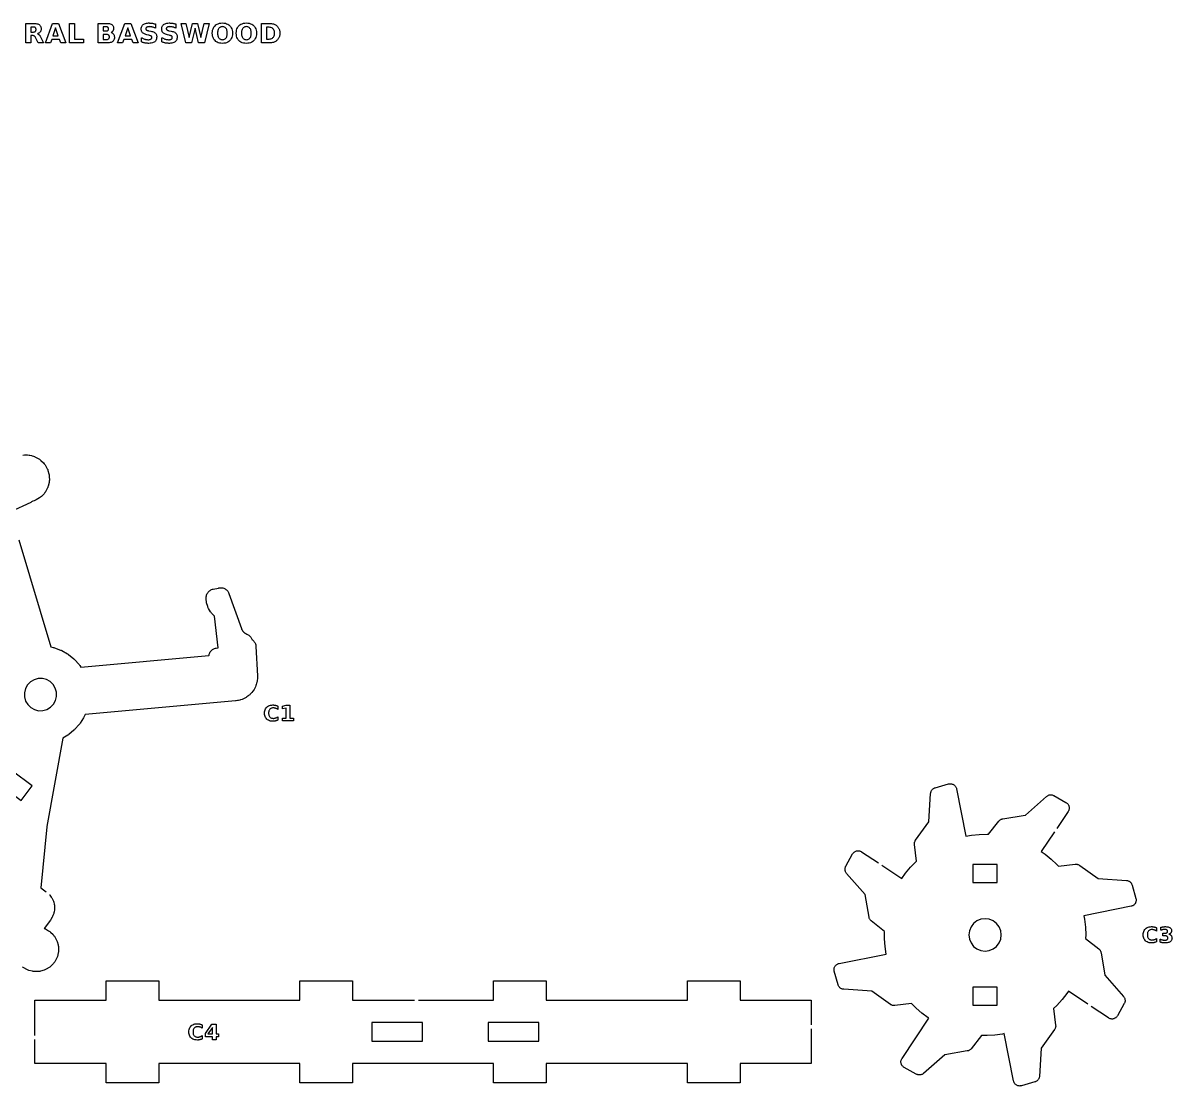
# Model space of a CAD drawing. Header units: millimetres. Extents: x 8 to 296, y 9 to 290.
# Drawn here: x 118.1 to 295.9, y 125.6 to 290.1 of the extents above; entities that cross this region are included whole.
import ezdxf

# ---------------------------------------------------------------- set-up
doc = ezdxf.new("R2010")
doc.units = ezdxf.units.MM
doc.layers.add('CUT', color=1, linetype='CONTINUOUS')
doc.layers.add('ENGRAVE', color=5, linetype='CONTINUOUS')

msp = doc.modelspace()

# ---------------------------------------------------------------- linework, layer by layer
at = {"layer": 'CUT', "color": 1}
for points in [[(118.0639, 223.2425), (118.2972, 223.2626), (118.4235, 223.2672), (118.6576, 223.2643), (118.7837, 223.2566), (119.0165, 223.2308), (119.1412, 223.2107), (119.3703, 223.1622), (119.4925, 223.13), (119.7157, 223.0592), (119.8341, 223.0152), (119.9101, 222.9826), (120.0303, 222.9235), (120.5277, 222.6459), (120.6287, 222.5833), (120.6573, 222.5636), (120.7458, 222.4972), (120.8284, 222.4235), (121.2424, 222.0213), (121.3506, 221.9023), (121.3879, 221.8557), (121.4882, 221.7111), (121.7807, 221.221), (121.829, 221.1325), (121.8703, 221.0405), (121.8899, 220.9921), (121.9346, 220.8614), (122.0895, 220.3153), (122.1166, 220.1997), (122.123, 220.1656), (122.1386, 220.056), (122.1449, 219.9455), (122.1533, 219.3683), (122.1455, 219.2077), (122.139, 219.1484), (122.1077, 218.9752), (121.968, 218.4218), (121.9395, 218.325), (121.9037, 218.2308), (121.8833, 218.1828), (121.8225, 218.0587), (121.5459, 217.563), (121.4833, 217.4621), (121.4636, 217.4335), (121.3972, 217.3449), (121.3235, 217.2623), (120.9213, 216.8483), (120.8023, 216.7402), (120.7557, 216.7029), (120.6111, 216.6026), (120.1035, 216.2996), (120.0032, 216.2455), (119.8971, 216.1997), (119.7889, 216.1639), (119.6068, 216.1123), (119.5904, 216.1067), (119.5151, 216.0471), (119.4081, 215.9779), (119.2966, 215.9202), (116.1461, 214.4774)], [(117.4434, 210.1399), (122.4047, 193.5515), (122.7461, 193.4834), (122.8483, 193.4586), (122.9482, 193.4258), (123.8925, 193.0725), (123.9895, 193.0317), (124.0828, 192.9832), (124.9582, 192.483), (125.0473, 192.4271), (125.1317, 192.3643), (125.9155, 191.7302), (125.9946, 191.6608), (126.0678, 191.5852), (126.7397, 190.8336), (126.8066, 190.7524), (126.8667, 190.6661), (127.0177, 190.4297), (146.8551, 192.2173), (146.8675, 192.3033), (146.8974, 192.4261), (146.9388, 192.5456), (146.9915, 192.6605), (147.0548, 192.7699), (147.1283, 192.8727), (147.2112, 192.9681), (147.3028, 193.0551), (147.4024, 193.1331), (147.5089, 193.2011), (147.6213, 193.2588), (147.7388, 193.3054), (147.8602, 193.3406), (147.9826, 193.3638), (148.2677, 193.4038), (147.7112, 198.3222), (147.7103, 198.3278), (147.7064, 198.3319), (147.3322, 198.6954), (147.2541, 198.7781), (147.1825, 198.8687), (147.1199, 198.9637), (146.8036, 199.4932), (146.7495, 199.5935), (146.7037, 199.6996), (146.6678, 199.8078), (146.4994, 200.4009), (146.4731, 200.5118), (146.4563, 200.6261), (146.4496, 200.7398), (146.443, 201.1842), (146.4475, 201.314), (146.4651, 201.4445), (146.4956, 201.5726), (146.5386, 201.697), (146.5938, 201.8166), (146.6606, 201.9301), (146.7383, 202.0364), (146.8262, 202.1344), (146.9234, 202.2233), (147.0289, 202.3021), (147.1417, 202.37), (147.2607, 202.4264), (147.3847, 202.4707), (147.5107, 202.502), (148.3242, 202.6617), (148.3464, 202.6665), (148.3667, 202.6713), (148.3713, 202.6725), (148.4976, 202.6985), (148.6277, 202.712), (148.7584, 202.7127), (148.8887, 202.7005), (149.017, 202.6755), (149.1423, 202.638), (149.2633, 202.5883), (149.3788, 202.5269), (149.4877, 202.4545), (149.5889, 202.3716), (149.6814, 202.2792), (149.7644, 202.1781), (149.837, 202.0694), (149.8986, 201.9539), (149.9477, 201.8348), (151.8815, 196.3986), (151.8864, 196.3853), (151.8911, 196.3731), (151.8964, 196.3599), (151.9204, 196.3014), (151.9319, 196.2753), (151.9429, 196.2518), (151.9557, 196.2263), (151.9815, 196.1775), (151.9954, 196.1527), (152.0087, 196.1303), (152.0239, 196.1062), (152.0543, 196.0602), (152.0706, 196.0368), (152.086, 196.0158), (152.1034, 195.9932), (152.1381, 195.9504), (152.1566, 195.9287), (152.174, 195.9093), (152.1935, 195.8885), (152.2322, 195.8493), (152.2527, 195.8295), (152.2719, 195.8118), (152.2933, 195.793), (152.3356, 195.7577), (152.3579, 195.74), (152.3787, 195.7243), (152.4019, 195.7077), (152.4474, 195.6766), (152.4713, 195.6611), (152.4936, 195.6475), (152.5182, 195.6332), (152.5666, 195.6067), (152.5919, 195.5936), (152.6153, 195.5822), (152.6412, 195.5704), (152.6919, 195.5487), (152.7184, 195.5381), (152.7204, 195.5374), (152.8354, 195.4883), (152.9467, 195.4275), (153.0517, 195.3565), (153.1494, 195.2757), (153.2389, 195.1859), (153.3195, 195.088), (153.3903, 194.9828), (153.4508, 194.8714), (153.5003, 194.7547), (153.5168, 194.7025), (153.5191, 194.6963), (153.6008, 194.6418), (153.7015, 194.5591), (153.7937, 194.467), (153.8763, 194.3663), (153.9486, 194.258), (154.01, 194.1431), (154.0598, 194.0227), (154.0975, 193.898), (154.1228, 193.7702), (154.1352, 193.6424), (154.3539, 189.0772), (154.3554, 189.0158), (154.3554, 188.7589), (154.3496, 188.636), (154.3278, 188.4092), (154.3103, 188.2874), (154.267, 188.0637), (154.2379, 187.9442), (154.1735, 187.7256), (154.1332, 187.6094), (154.0482, 187.3979), (153.9969, 187.2862), (153.8922, 187.0838), (153.8305, 186.9774), (153.7069, 186.7859), (153.6353, 186.6859), (153.494, 186.5071), (153.4132, 186.4143), (153.2555, 186.2498), (153.1663, 186.1652), (152.9936, 186.0165), (152.8967, 185.9408), (152.7106, 185.8092), (152.6069, 185.7431), (152.4091, 185.6299), (152.2996, 185.574), (152.0919, 185.4802), (151.9775, 185.4349), (151.7618, 185.3614), (151.6437, 185.3273), (151.4219, 185.2746), (151.3011, 185.2519), (151.0466, 185.2167), (150.9855, 185.2097), (127.6752, 183.1092), (127.5384, 182.784), (127.4937, 182.6887), (127.4415, 182.5974), (126.9065, 181.7429), (126.8471, 181.656), (126.7809, 181.5742), (126.1157, 180.8166), (126.0432, 180.7404), (125.9648, 180.6703), (125.1866, 180.0292), (125.1028, 179.9657), (125.0142, 179.909), (124.2222, 179.4471), (121.7829, 165.7573), (121.7767, 165.7127), (120.8368, 156.3031), (121.6791, 155.676), (121.681, 155.6745)], [(251.0245, 159.7647), (254.0968, 157.7119), (254.6896, 158.5413), (255.466, 159.4666), (256.3117, 160.3289), (256.3806, 160.3889), (256.0716, 162.9733), (256.0652, 163.0617), (256.067, 163.1521), (256.0772, 163.2419), (256.0956, 163.3304), (256.1222, 163.4168), (256.1566, 163.5004), (256.1987, 163.5804), (256.247, 163.6547), (258.3012, 166.5143), (258.3018, 166.5153), (258.302, 166.5165), (258.5782, 170.8867), (258.5882, 170.9768), (258.6071, 171.0673), (258.6344, 171.1556), (258.67, 171.2409), (258.7135, 171.3225), (258.7645, 171.3996), (258.8226, 171.4715), (258.8872, 171.5376), (258.9578, 171.5972), (259.0337, 171.6499), (259.1143, 171.6952), (259.1988, 171.7327), (259.2848, 171.7614), (261.3622, 172.3472), (261.4525, 172.3681), (261.5463, 172.3803), (261.6408, 172.3833), (261.7352, 172.3772), (261.8285, 172.362), (261.92, 172.3378), (262.0086, 172.3049), (262.0936, 172.2635), (262.1743, 172.2141), (262.2497, 172.1571), (262.3193, 172.0931), (262.3824, 172.0226), (262.4383, 171.9463), (262.4866, 171.865), (262.5268, 171.7794), (262.5585, 171.6903), (262.581, 171.6004), (264.0369, 164.281), (264.8922, 164.4318), (266.0944, 164.5487), (267.302, 164.5721), (267.5409, 164.5582), (269.153, 166.6081), (269.211, 166.6752), (269.2762, 166.7378), (269.3469, 166.7942), (269.4225, 166.8437), (269.5024, 166.886), (269.5859, 166.9207), (269.6722, 166.9476), (269.7589, 166.9659), (273.2335, 167.5355), (273.2346, 167.5357), (273.2356, 167.5364), (276.5212, 170.4314), (276.592, 170.488), (276.6693, 170.5387), (276.751, 170.5818), (276.8365, 170.6169), (276.9249, 170.6439), (277.0155, 170.6623), (277.1074, 170.6721), (277.1998, 170.6731), (277.292, 170.6653), (277.3829, 170.6489), (277.4719, 170.624), (277.5581, 170.5907), (277.6393, 170.5502), (279.5224, 169.4955), (279.6011, 169.4464), (279.676, 169.3887), (279.745, 169.324), (279.8074, 169.253), (279.8626, 169.1762), (279.9102, 169.0944), (279.9496, 169.0085), (279.9804, 168.9191), (280.0025, 168.8271), (280.0156, 168.7335), (280.0195, 168.639), (280.0143, 168.5446), (279.9999, 168.4511), (279.9766, 168.3595), (279.9445, 168.2705), (279.9039, 168.1851), (279.8561, 168.1056), (278.0968, 165.4725)], [(277.7357, 164.932), (275.709, 161.899), (276.3008, 161.4931), (277.2409, 160.7348), (278.1195, 159.9059), (278.3804, 159.6184), (280.9733, 159.9284), (281.0617, 159.9348), (281.1521, 159.933), (281.2419, 159.9228), (281.3304, 159.9044), (281.4168, 159.8778), (281.5004, 159.8434), (281.5804, 159.8013), (281.6547, 159.753), (284.5143, 157.6988), (284.5153, 157.6982), (284.5165, 157.698), (288.8867, 157.4218), (288.9768, 157.4118), (289.0673, 157.3929), (289.1556, 157.3656), (289.2409, 157.33), (289.3225, 157.2865), (289.3996, 157.2355), (289.4715, 157.1774), (289.5376, 157.1128), (289.5972, 157.0422), (289.6499, 156.9663), (289.6952, 156.8857), (289.7327, 156.8012), (289.7614, 156.7152), (290.3472, 154.6378), (290.3681, 154.5475), (290.3803, 154.4537), (290.3833, 154.3592), (290.3772, 154.2648), (290.362, 154.1715), (290.3378, 154.08), (290.3049, 153.9914), (290.2635, 153.9064), (290.2141, 153.8257), (290.1571, 153.7503), (290.0931, 153.6807), (290.0226, 153.6176), (289.9463, 153.5617), (289.865, 153.5134), (289.7794, 153.4732), (289.6903, 153.4415), (289.6004, 153.419), (282.2788, 151.9627), (282.388, 151.4066), (282.5282, 150.2069), (282.5751, 149), (282.5542, 148.4622), (284.6081, 146.847), (284.6752, 146.789), (284.7378, 146.7238), (284.7942, 146.6531), (284.8437, 146.5775), (284.886, 146.4976), (284.9207, 146.4141), (284.9476, 146.3278), (284.9659, 146.2411), (285.5355, 142.7665), (285.5357, 142.7654), (285.5364, 142.7644), (288.4314, 139.4788), (288.488, 139.408), (288.5387, 139.3307), (288.5818, 139.249), (288.6169, 139.1635), (288.6439, 139.0751), (288.6623, 138.9845), (288.6721, 138.8926), (288.6731, 138.8002), (288.6653, 138.708), (288.6489, 138.6171), (288.624, 138.5281), (288.5907, 138.4419), (288.5502, 138.3607), (287.4955, 136.4776), (287.4464, 136.3989), (287.3887, 136.324), (287.324, 136.255), (287.253, 136.1926), (287.1762, 136.1374), (287.0944, 136.0898), (287.0085, 136.0504), (286.9191, 136.0196), (286.8271, 135.9975), (286.7335, 135.9844), (286.639, 135.9805), (286.5446, 135.9857), (286.4511, 136.0001), (286.3595, 136.0234), (286.2705, 136.0555), (286.1851, 136.0961), (286.1056, 136.1439), (283.4399, 137.925)], [(282.8995, 138.2861), (279.8996, 140.2906), (279.6711, 139.9432), (278.9312, 138.9885), (278.1195, 138.0941), (277.6182, 137.6212), (277.9284, 135.0267), (277.9348, 134.9383), (277.933, 134.8479), (277.9228, 134.7581), (277.9044, 134.6696), (277.8778, 134.5832), (277.8434, 134.4996), (277.8013, 134.4196), (277.753, 134.3453), (275.6988, 131.4857), (275.6982, 131.4847), (275.698, 131.4835), (275.4218, 127.1133), (275.4118, 127.0232), (275.3929, 126.9327), (275.3656, 126.8444), (275.33, 126.7591), (275.2865, 126.6775), (275.2355, 126.6004), (275.1774, 126.5285), (275.1128, 126.4624), (275.0422, 126.4028), (274.9663, 126.3501), (274.8857, 126.3048), (274.8012, 126.2673), (274.7152, 126.2386), (272.6378, 125.6528), (272.5475, 125.6319), (272.4537, 125.6197), (272.3592, 125.6167), (272.2648, 125.6228), (272.1715, 125.638), (272.08, 125.6622), (271.9914, 125.6951), (271.9064, 125.7365), (271.8257, 125.7859), (271.7503, 125.8429), (271.6807, 125.9069), (271.6176, 125.9774), (271.5617, 126.0537), (271.5134, 126.135), (271.4732, 126.2206), (271.4415, 126.3097), (271.419, 126.3996), (269.9634, 133.7176), (269.7046, 133.6616), (268.5078, 133.4981), (267.302, 133.4279), (266.461, 133.4442), (264.847, 131.3919), (264.789, 131.3248), (264.7238, 131.2622), (264.6531, 131.2058), (264.5775, 131.1563), (264.4976, 131.114), (264.4141, 131.0793), (264.3278, 131.0524), (264.2411, 131.0341), (260.7665, 130.4645), (260.7654, 130.4643), (260.7644, 130.4636), (257.4788, 127.5686), (257.408, 127.512), (257.3307, 127.4613), (257.249, 127.4182), (257.1635, 127.3831), (257.0751, 127.3561), (256.9845, 127.3377), (256.8926, 127.3279), (256.8002, 127.3269), (256.708, 127.3347), (256.6171, 127.3511), (256.5281, 127.376), (256.4419, 127.4093), (256.3607, 127.4498), (254.4776, 128.5045), (254.3989, 128.5536), (254.324, 128.6113), (254.255, 128.676), (254.1926, 128.747), (254.1374, 128.8238), (254.0898, 128.9056), (254.0504, 128.9915), (254.0196, 129.0809), (253.9975, 129.1729), (253.9844, 129.2665), (253.9805, 129.361), (253.9857, 129.4554), (254.0001, 129.5489), (254.0234, 129.6405), (254.0555, 129.7295), (254.0961, 129.8149), (254.1439, 129.8944), (258.2869, 136.095), (258.1906, 136.1556), (257.2218, 136.8769), (256.3117, 137.6711), (255.6154, 138.3811), (253.0267, 138.0716), (252.9383, 138.0652), (252.8479, 138.067), (252.7581, 138.0772), (252.6696, 138.0956), (252.5832, 138.1222), (252.4996, 138.1566), (252.4196, 138.1987), (252.3453, 138.247), (249.4857, 140.3012), (249.4847, 140.3018), (249.4835, 140.302), (245.1133, 140.5782), (245.0232, 140.5882), (244.9327, 140.6071), (244.8444, 140.6344), (244.7591, 140.67), (244.6775, 140.7135), (244.6004, 140.7645), (244.5285, 140.8226), (244.4624, 140.8872), (244.4028, 140.9578), (244.3501, 141.0337), (244.3048, 141.1143), (244.2673, 141.1988), (244.2386, 141.2848), (243.6528, 143.3622), (243.6319, 143.4525), (243.6197, 143.5463), (243.6167, 143.6408), (243.6228, 143.7352), (243.638, 143.8285), (243.6622, 143.92), (243.6951, 144.0086), (243.7365, 144.0936), (243.7859, 144.1743), (243.8429, 144.2497), (243.9069, 144.3193), (243.9774, 144.3824), (244.0537, 144.4383), (244.135, 144.4866), (244.2206, 144.5268), (244.3097, 144.5585), (244.3996, 144.581), (251.7111, 146.0353), (251.5303, 147.1918), (251.4367, 148.3961), (251.4367, 149.545), (249.3919, 151.153), (249.3248, 151.211), (249.2622, 151.2762), (249.2058, 151.3469), (249.1563, 151.4225), (249.114, 151.5024), (249.0793, 151.5859), (249.0524, 151.6722), (249.0341, 151.7589), (248.4645, 155.2335), (248.4643, 155.2346), (248.4636, 155.2356), (245.5686, 158.5212), (245.512, 158.592), (245.4613, 158.6693), (245.4182, 158.751), (245.3831, 158.8365), (245.3561, 158.9249), (245.3377, 159.0155), (245.3279, 159.1074), (245.3269, 159.1998), (245.3347, 159.292), (245.3511, 159.3829), (245.376, 159.4719), (245.4093, 159.5581), (245.4498, 159.6393), (246.5045, 161.5224), (246.5536, 161.6011), (246.6113, 161.676), (246.676, 161.745), (246.747, 161.8074), (246.8238, 161.8626), (246.9056, 161.9102), (246.9915, 161.9496), (247.0809, 161.9804), (247.1729, 162.0025), (247.2665, 162.0156), (247.361, 162.0195), (247.4554, 162.0143), (247.5489, 161.9999), (247.6405, 161.9766), (247.7295, 161.9445), (247.8149, 161.9039), (247.8944, 161.8561), (250.4841, 160.1258)], [(122.1617, 155.2375), (122.1684, 155.2308), (122.2496, 155.1315), (122.4549, 154.8536), (122.5259, 154.7469), (122.5861, 154.6337), (122.7333, 154.3211), (122.7821, 154.2025), (122.8191, 154.0798), (122.9025, 153.7444), (122.9273, 153.6187), (122.9396, 153.4911), (122.9559, 153.1459), (122.9557, 153.0177), (122.9429, 152.8901), (122.8915, 152.5484), (122.8663, 152.4227), (122.8289, 152.3001), (122.7118, 151.975), (122.6626, 151.8566), (122.6019, 151.7437), (122.3919, 151.3948), (122.3215, 151.2898), (121.3644, 150.0043), (121.4153, 149.9858), (121.54, 149.9246), (122.0378, 149.6467), (122.1348, 149.5869), (122.2276, 149.5179), (122.3127, 149.4421), (122.7156, 149.0507), (122.7938, 148.9678), (122.8655, 148.8772), (122.9281, 148.782), (123.216, 148.2996), (123.2701, 148.1993), (123.3159, 148.0932), (123.3517, 147.985), (123.505, 147.4446), (123.5313, 147.3337), (123.548, 147.2193), (123.5546, 147.1055), (123.5628, 146.5439), (123.5595, 146.43), (123.546, 146.3152), (123.523, 146.2036), (123.3855, 145.6589), (123.3528, 145.5497), (123.3101, 145.4423), (123.259, 145.3405), (122.9852, 144.85), (122.9254, 144.753), (122.8564, 144.6603), (122.7806, 144.5751), (122.3892, 144.1722), (122.3063, 144.094), (122.2156, 144.0223), (122.1204, 143.9597), (121.6381, 143.6718), (121.5378, 143.6177), (121.4316, 143.5719), (121.3235, 143.5361), (120.7831, 143.3829), (120.6722, 143.3566), (120.5578, 143.3398), (120.444, 143.3332), (119.8824, 143.325), (119.7685, 143.3284), (119.6536, 143.3418), (119.542, 143.3648), (118.9974, 143.5023), (118.8882, 143.535), (118.7808, 143.5777), (118.679, 143.6288), (118.1885, 143.9026), (118.0915, 143.9624), (117.9988, 144.0315)], [(119.925, 133.45), (119.925, 138.875), (130.925, 138.875), (130.925, 141.875), (139.075, 141.875), (139.075, 138.875), (160.925, 138.875), (160.925, 141.875), (169.075, 141.875), (169.075, 138.875), (178.65, 138.875)], [(179.3, 138.875), (190.925, 138.875), (190.925, 141.875), (199.075, 141.875), (199.075, 138.875), (220.925, 138.875), (220.925, 141.875), (229.075, 141.875), (229.075, 138.875), (240.075, 138.875), (240.075, 135.1)], [(240.075, 134.45), (240.075, 129.125), (229.075, 129.125), (229.075, 126.125), (220.925, 126.125), (220.925, 129.125), (199.075, 129.125), (199.075, 126.125), (190.925, 126.125), (190.925, 129.125), (169.075, 129.125), (169.075, 126.125), (160.925, 126.125), (160.925, 129.125), (139.075, 129.125), (139.075, 126.125), (130.925, 126.125), (130.925, 129.125), (119.925, 129.125), (119.925, 132.8)]]:
    msp.add_lwpolyline(points, dxfattribs=at)
for points in [[(122.3286, 184.2114), (122.7845, 184.6807), (123.1033, 185.2519), (123.2634, 185.8863), (123.2539, 186.5404), (123.0755, 187.1698), (122.7402, 187.7316), (122.2709, 188.1874), (121.6996, 188.5062), (121.0653, 188.6664), (120.4112, 188.6569), (119.7818, 188.4784), (119.22, 188.1431), (118.7642, 187.6738), (118.4453, 187.1026), (118.2852, 186.4682), (118.2947, 185.8141), (118.4732, 185.1847), (118.8085, 184.6229), (119.2777, 184.1671), (119.849, 183.8483), (120.4833, 183.6881), (121.1375, 183.6976), (121.7669, 183.8761), (122.3286, 184.2114)], [(116.4371, 174.3149), (114.771, 172.077), (117.811, 169.8137), (119.4771, 172.0516), (116.4371, 174.3149)], [(265.105, 159.895), (265.105, 157.105), (268.895, 157.105), (268.895, 159.895), (265.105, 159.895)], [(269.4207, 148.3514), (269.5061, 149), (269.4207, 149.6486), (269.1703, 150.253), (268.7721, 150.7721), (268.253, 151.1703), (267.6486, 151.4207), (267, 151.5061), (266.3514, 151.4207), (265.747, 151.1703), (265.2279, 150.7721), (264.8297, 150.253), (264.5793, 149.6486), (264.4939, 149), (264.5793, 148.3514), (264.8297, 147.747), (265.2279, 147.2279), (265.747, 146.8297), (266.3514, 146.5793), (267, 146.4939), (267.6486, 146.5793), (268.253, 146.8297), (268.7721, 147.2279), (269.1703, 147.747), (269.4207, 148.3514)], [(265.105, 138.105), (268.895, 138.105), (268.895, 140.895), (265.105, 140.895), (265.105, 138.105)], [(172.075, 132.575), (179.925, 132.575), (179.925, 135.425), (172.075, 135.425), (172.075, 132.575)], [(190.075, 132.575), (197.925, 132.575), (197.925, 135.425), (190.075, 135.425), (190.075, 132.575)]]:
    msp.add_lwpolyline(points, close=True, dxfattribs=at)
at = {"layer": 'ENGRAVE', "color": 5}
for points in [[(120.2339, 289.9872), (120.3716, 289.948), (120.4916, 289.8976), (120.5937, 289.8361), (120.6792, 289.7625), (120.7491, 289.6758), (120.8035, 289.5762), (120.8424, 289.4636), (120.8657, 289.3379), (120.8735, 289.1993), (120.8694, 289.1019), (120.8573, 289.0105), (120.8371, 288.9252), (120.8088, 288.8457), (120.7724, 288.7723), (120.728, 288.7049), (120.6754, 288.6433), (120.6146, 288.5874), (120.5456, 288.5371), (120.4685, 288.4924), (120.3831, 288.4534), (120.2896, 288.4201), (120.3422, 288.4053), (120.393, 288.3854), (120.4419, 288.3603), (120.4889, 288.3301), (120.5341, 288.2948), (120.5774, 288.2543), (120.6199, 288.2075), (120.6625, 288.1533), (120.7054, 288.0918), (120.7483, 288.0228), (120.7915, 287.9464), (120.8348, 287.8626), (121.26, 287), (120.4259, 287), (120.0556, 287.7548), (120.0182, 287.8267), (119.9806, 287.8907), (119.9429, 287.9466), (119.905, 287.9944), (119.867, 288.0343), (119.8287, 288.0661), (119.7883, 288.0916), (119.7436, 288.1124), (119.6947, 288.1286), (119.6416, 288.1402), (119.5842, 288.1472), (119.5225, 288.1495), (119.3008, 288.1495), (119.3008, 287), (118.5175, 287), (118.5175, 290.0375), (119.7138, 290.0375), (119.9049, 290.0319), (120.0783, 290.0151), (120.2339, 289.9872)], [(124.7144, 287), (123.9271, 287), (123.7358, 287.5534), (122.5111, 287.5534), (122.3178, 287), (121.5304, 287), (122.6555, 290.0375), (123.5894, 290.0375), (124.7144, 287)], [(125.2839, 287), (125.2839, 290.0375), (126.0672, 290.0375), (126.0672, 287.592), (127.4425, 287.592), (127.4425, 287), (125.2839, 287)], [(132.1272, 288.2867), (132.1618, 288.2135), (132.1887, 288.1353), (132.2079, 288.0521), (132.2195, 287.9639), (132.2233, 287.8708), (132.2151, 287.7305), (132.1903, 287.6027), (132.149, 287.4873), (132.0913, 287.3843), (132.017, 287.2938), (131.9263, 287.2157), (131.8187, 287.1498), (131.6939, 287.0958), (131.5519, 287.0539), (131.3928, 287.024), (131.2165, 287.006), (131.0229, 287), (129.7229, 287), (129.7229, 290.0375), (130.8988, 290.0375), (131.1001, 290.0322), (131.2819, 290.0163), (131.4443, 289.9897), (131.5874, 289.9525), (131.7111, 289.9047), (131.8154, 289.8463), (131.9021, 289.7761), (131.9731, 289.6932), (132.0282, 289.5976), (132.0677, 289.4891), (132.0913, 289.3679), (132.0992, 289.2339), (132.0963, 289.1618), (132.0877, 289.0934), (132.0733, 289.0287), (132.0531, 288.9676), (132.0271, 288.9102), (131.9954, 288.8565), (131.9583, 288.8068), (131.9159, 288.7617), (131.8683, 288.7209), (131.8155, 288.6847), (131.7575, 288.6529), (131.6943, 288.6256), (131.7753, 288.5977), (131.8499, 288.563), (131.9181, 288.5213), (131.9801, 288.4728), (132.0357, 288.4173), (132.085, 288.355), (132.1272, 288.2867)], [(135.0999, 287), (134.9087, 287.5534), (133.6839, 287.5534), (133.4906, 287), (132.7033, 287), (133.8284, 290.0375), (134.7622, 290.0375), (135.8873, 287), (135.0999, 287)], [(138.2424, 289.4238), (138.162, 289.4473), (138.0824, 289.4679), (138.0037, 289.4853), (137.9266, 289.4995), (137.8509, 289.5106), (137.7767, 289.5185), (137.704, 289.5232), (137.6327, 289.5248), (137.5432, 289.5227), (137.4618, 289.5162), (137.3886, 289.5055), (137.3235, 289.4905), (137.2665, 289.4711), (137.2177, 289.4475), (137.1767, 289.4194), (137.1431, 289.3865), (137.117, 289.3488), (137.0983, 289.3065), (137.0871, 289.2593), (137.0834, 289.2074), (137.0859, 289.1682), (137.0935, 289.132), (137.106, 289.0988), (137.1237, 289.0686), (137.1463, 289.0414), (137.174, 289.0172), (137.2082, 288.995), (137.2507, 288.9739), (137.3014, 288.9539), (137.3602, 288.9349), (137.4273, 288.917), (137.5025, 288.9002), (137.8362, 288.8331), (137.9969, 288.7962), (138.1414, 288.7535), (138.2695, 288.7049), (138.3814, 288.6504), (138.4771, 288.5901), (138.5564, 288.5238), (138.6217, 288.4498), (138.6751, 288.3661), (138.7166, 288.2726), (138.7463, 288.1694), (138.7641, 288.0565), (138.77, 287.9338), (138.7617, 287.7735), (138.7369, 287.6274), (138.6955, 287.4957), (138.6376, 287.3782), (138.563, 287.275), (138.472, 287.1862), (138.3639, 287.1112), (138.2383, 287.05), (138.0953, 287.0023), (137.9349, 286.9682), (137.7569, 286.9478), (137.5615, 286.941), (137.4652, 286.9425), (137.3687, 286.9471), (137.2721, 286.9547), (137.1754, 286.9654), (137.0786, 286.9791), (136.9817, 286.9959), (136.8847, 287.0157), (136.7877, 287.0384), (136.6908, 287.0641), (136.5938, 287.0927), (136.4968, 287.1242), (136.3998, 287.1587), (136.3998, 287.8199), (136.4963, 287.7705), (136.5916, 287.7253), (136.6859, 287.6844), (136.7791, 287.6477), (136.8713, 287.6152), (136.9624, 287.587), (137.0524, 287.563), (137.1413, 287.5434), (137.2291, 287.5282), (137.3159, 287.5173), (137.4016, 287.5108), (137.4862, 287.5086), (137.5684, 287.511), (137.6438, 287.5181), (137.7126, 287.53), (137.7747, 287.5466), (137.8301, 287.568), (137.8789, 287.5941), (137.9206, 287.6246), (137.9546, 287.6592), (137.9811, 287.6978), (138.0001, 287.7406), (138.0114, 287.7874), (138.0152, 287.8382), (138.0126, 287.8839), (138.0049, 287.9259), (137.9921, 287.9644), (137.9741, 287.9992), (137.9509, 288.0304), (137.9226, 288.0579), (137.8867, 288.0833), (137.8405, 288.1077), (137.784, 288.1312), (137.7174, 288.1538), (137.6405, 288.1755), (137.5534, 288.1963), (137.2502, 288.2634), (137.1051, 288.2992), (136.9737, 288.3414), (136.8558, 288.3901), (136.7516, 288.4452), (136.6609, 288.5067), (136.5839, 288.5747), (136.5196, 288.65), (136.467, 288.7336), (136.426, 288.8255), (136.3968, 288.9255), (136.3792, 289.0339), (136.3734, 289.1505), (136.3815, 289.2959), (136.4059, 289.4297), (136.4466, 289.5518), (136.5036, 289.6623), (136.5768, 289.7611), (136.6663, 289.8483), (136.7711, 289.9229), (136.8901, 289.9839), (137.0234, 290.0314), (137.1709, 290.0653), (137.3326, 290.0857), (137.5086, 290.0924), (137.5924, 290.0914), (137.677, 290.0883), (137.7624, 290.083), (137.8486, 290.0757), (137.9356, 290.0663), (138.0234, 290.0548), (138.112, 290.0412), (138.2017, 290.0255), (138.2924, 290.0078), (138.3841, 289.9879), (138.4769, 289.9659), (138.5706, 289.9419), (138.5706, 289.299), (138.4876, 289.3348), (138.4052, 289.3675), (138.3234, 289.3972), (138.2424, 289.4238)], [(141.3296, 289.4473), (141.2499, 289.4679), (141.1713, 289.4853), (141.0942, 289.4995), (141.0185, 289.5106), (140.9443, 289.5185), (140.8716, 289.5232), (140.8003, 289.5248), (140.7108, 289.5227), (140.6294, 289.5162), (140.5562, 289.5055), (140.491, 289.4905), (140.4341, 289.4711), (140.3853, 289.4475), (140.3442, 289.4194), (140.3107, 289.3865), (140.2845, 289.3488), (140.2659, 289.3065), (140.2547, 289.2593), (140.251, 289.2074), (140.2535, 289.1682), (140.261, 289.132), (140.2736, 289.0988), (140.2912, 289.0686), (140.3138, 289.0414), (140.3415, 289.0172), (140.3758, 288.995), (140.4183, 288.9739), (140.4689, 288.9539), (140.5278, 288.9349), (140.5948, 288.917), (140.6701, 288.9002), (141.0037, 288.8331), (141.1645, 288.7962), (141.3089, 288.7535), (141.4371, 288.7049), (141.549, 288.6504), (141.6446, 288.5901), (141.724, 288.5238), (141.7892, 288.4498), (141.8426, 288.3661), (141.8842, 288.2726), (141.9138, 288.1694), (141.9316, 288.0565), (141.9376, 287.9338), (141.9293, 287.7735), (141.9045, 287.6274), (141.8631, 287.4957), (141.8051, 287.3782), (141.7306, 287.275), (141.6395, 287.1862), (141.5314, 287.1112), (141.4059, 287.05), (141.2629, 287.0023), (141.1024, 286.9682), (140.9245, 286.9478), (140.7291, 286.941), (140.6327, 286.9425), (140.5363, 286.9471), (140.4397, 286.9547), (140.343, 286.9654), (140.2462, 286.9791), (140.1493, 286.9959), (140.0523, 287.0157), (139.9553, 287.0384), (139.8583, 287.0641), (139.7613, 287.0927), (139.6644, 287.1242), (139.5674, 287.1587), (139.5674, 287.8199), (139.6638, 287.7705), (139.7592, 287.7253), (139.8535, 287.6844), (139.9467, 287.6477), (140.0389, 287.6152), (140.1299, 287.587), (140.2199, 287.563), (140.3088, 287.5434), (140.3967, 287.5282), (140.4835, 287.5173), (140.5692, 287.5108), (140.6538, 287.5086), (140.7359, 287.511), (140.8114, 287.5181), (140.8801, 287.53), (140.9423, 287.5466), (140.9977, 287.568), (141.0465, 287.5941), (141.0881, 287.6246), (141.1222, 287.6592), (141.1487, 287.6978), (141.1676, 287.7406), (141.179, 287.7874), (141.1828, 287.8382), (141.1802, 287.8839), (141.1725, 287.9259), (141.1596, 287.9644), (141.1416, 287.9992), (141.1185, 288.0304), (141.0902, 288.0579), (141.0542, 288.0833), (141.008, 288.1077), (140.9516, 288.1312), (140.885, 288.1538), (140.8081, 288.1755), (140.7209, 288.1963), (140.4178, 288.2634), (140.2727, 288.2992), (140.1412, 288.3414), (140.0234, 288.3901), (139.9191, 288.4452), (139.8285, 288.5067), (139.7515, 288.5747), (139.6872, 288.65), (139.6345, 288.7336), (139.5936, 288.8255), (139.5643, 288.9255), (139.5468, 289.0339), (139.5409, 289.1505), (139.5491, 289.2959), (139.5735, 289.4297), (139.6142, 289.5518), (139.6711, 289.6623), (139.7444, 289.7611), (139.8339, 289.8483), (139.9387, 289.9229), (140.0577, 289.9839), (140.191, 290.0314), (140.3385, 290.0653), (140.5002, 290.0857), (140.6762, 290.0924), (140.76, 290.0914), (140.8446, 290.0883), (140.93, 290.083), (141.0162, 290.0757), (141.1032, 290.0663), (141.1909, 290.0548), (141.2796, 290.0412), (141.3693, 290.0255), (141.46, 290.0078), (141.5517, 289.9879), (141.6444, 289.9659), (141.7382, 289.9419), (141.7382, 289.299), (141.6551, 289.3348), (141.5727, 289.3675), (141.491, 289.3972), (141.41, 289.4238), (141.3296, 289.4473)], [(146.1305, 290.0375), (146.8752, 290.0375), (146.159, 287), (145.2557, 287), (144.7043, 289.3092), (144.1591, 287), (143.2558, 287), (142.5335, 290.0375), (143.2843, 290.0375), (143.8092, 287.8301), (144.33, 290.0375), (145.0848, 290.0375), (145.6056, 287.8301), (146.1305, 290.0375)], [(150.0895, 289.6733), (150.2163, 289.5248), (150.3201, 289.3584), (150.4008, 289.1744), (150.4584, 288.9726), (150.493, 288.753), (150.5046, 288.5157), (150.493, 288.279), (150.4584, 288.06), (150.4008, 287.8586), (150.3201, 287.6748), (150.2163, 287.5086), (150.0895, 287.3601), (149.9424, 287.232), (149.7776, 287.1273), (149.5951, 287.0458), (149.3951, 286.9876), (149.1774, 286.9526), (148.9421, 286.941), (148.7073, 286.9526), (148.4901, 286.9876), (148.2903, 287.0458), (148.1079, 287.1273), (147.943, 287.232), (147.7956, 287.3601), (147.6685, 287.5086), (147.5645, 287.6748), (147.4836, 287.8586), (147.4258, 288.06), (147.3911, 288.279), (147.3796, 288.5157), (147.3911, 288.753), (147.4258, 288.9726), (147.4836, 289.1744), (147.5645, 289.3584), (147.6685, 289.5248), (147.7956, 289.6733), (147.943, 289.8014), (148.1079, 289.9062), (148.2903, 289.9877), (148.4901, 290.0459), (148.7073, 290.0808), (148.9421, 290.0924), (149.1774, 290.0808), (149.3951, 290.0459), (149.5951, 289.9877), (149.7776, 289.9062), (149.9424, 289.8014), (150.0895, 289.6733)], [(153.7983, 289.6733), (153.9251, 289.5248), (154.0288, 289.3584), (154.1095, 289.1744), (154.1672, 288.9726), (154.2018, 288.753), (154.2133, 288.5157), (154.2018, 288.279), (154.1672, 288.06), (154.1095, 287.8586), (154.0288, 287.6748), (153.9251, 287.5086), (153.7983, 287.3601), (153.6511, 287.232), (153.4863, 287.1273), (153.3039, 287.0458), (153.1038, 286.9876), (152.8861, 286.9526), (152.6508, 286.941), (152.4161, 286.9526), (152.1988, 286.9876), (151.999, 287.0458), (151.8167, 287.1273), (151.6518, 287.232), (151.5044, 287.3601), (151.3772, 287.5086), (151.2732, 287.6748), (151.1923, 287.8586), (151.1345, 288.06), (151.0999, 288.279), (151.0883, 288.5157), (151.0999, 288.753), (151.1345, 288.9726), (151.1923, 289.1744), (151.2732, 289.3584), (151.3772, 289.5248), (151.5044, 289.6733), (151.6518, 289.8014), (151.8167, 289.9062), (151.999, 289.9877), (152.1988, 290.0459), (152.4161, 290.0808), (152.6508, 290.0924), (152.8861, 290.0808), (153.1038, 290.0459), (153.3039, 289.9877), (153.4863, 289.9062), (153.6511, 289.8014), (153.7983, 289.6733)], [(156.7058, 289.969), (156.8285, 289.9388), (156.9387, 289.9021), (157.0436, 289.8578), (157.1431, 289.8058), (157.2372, 289.7462), (157.326, 289.679), (157.4093, 289.6042), (157.4775, 289.5339), (157.5396, 289.4602), (157.5955, 289.3829), (157.6453, 289.3022), (157.6891, 289.2179), (157.7267, 289.1301), (157.7584, 289.0386), (157.7844, 288.9432), (157.8045, 288.8438), (157.819, 288.7404), (157.8276, 288.6331), (157.8305, 288.5218), (157.8276, 288.4093), (157.819, 288.3008), (157.8045, 288.1965), (157.7844, 288.0964), (157.7584, 288.0003), (157.7267, 287.9084), (157.6891, 287.8203), (157.6453, 287.7358), (157.5955, 287.6549), (157.5396, 287.5775), (157.4775, 287.5036), (157.4093, 287.4333), (157.3252, 287.3585), (157.2357, 287.2913), (157.1408, 287.2317), (157.0404, 287.1797), (156.9346, 287.1354), (156.8234, 287.0987), (156.7, 287.0685), (156.5576, 287.0439), (156.3962, 287.0247), (156.2158, 287.011), (156.0164, 287.0027), (155.798, 287), (154.972, 287), (154.972, 290.0375), (155.798, 290.0375), (156.0188, 290.0348), (156.2199, 290.0266), (156.4015, 290.0128), (156.5634, 289.9937), (156.7058, 289.969)], [(120.016, 288.816), (120.0427, 288.8564), (120.0635, 288.9033), (120.0783, 288.9567), (120.0872, 289.0168), (120.0902, 289.0833), (120.0872, 289.1492), (120.0783, 289.2086), (120.0635, 289.2614), (120.0427, 289.3076), (120.016, 289.3473), (119.9834, 289.3804), (119.9439, 289.4077), (119.8967, 289.4301), (119.8417, 289.4475), (119.779, 289.4599), (119.7086, 289.4674), (119.6304, 289.4699), (119.3008, 289.4699), (119.3008, 288.6907), (119.6304, 288.6907), (119.7086, 288.6932), (119.779, 288.7008), (119.8417, 288.7136), (119.8967, 288.7314), (119.9439, 288.7543), (119.9834, 288.7822), (120.016, 288.816)], [(122.7064, 288.1169), (123.5385, 288.1169), (123.1235, 289.3254), (122.7064, 288.1169)], [(131.2203, 288.943), (131.2495, 288.9722), (131.2734, 289.0058), (131.292, 289.0437), (131.3053, 289.0858), (131.3133, 289.1323), (131.3159, 289.183), (131.3133, 289.2332), (131.3053, 289.2792), (131.292, 289.3211), (131.2734, 289.3589), (131.2495, 289.3925), (131.2203, 289.4221), (131.1859, 289.4473), (131.1466, 289.4679), (131.1023, 289.4839), (131.053, 289.4953), (130.9988, 289.5022), (130.9395, 289.5045), (130.5062, 289.5045), (130.5062, 288.8616), (130.9395, 288.8616), (130.9988, 288.8638), (131.053, 288.8706), (131.1023, 288.8819), (131.1466, 288.8977), (131.1859, 288.9181), (131.2203, 288.943)], [(131.3574, 287.6688), (131.3871, 287.7105), (131.4103, 287.7579), (131.4268, 287.8109), (131.4367, 287.8695), (131.44, 287.9338), (131.4367, 287.9969), (131.4269, 288.0544), (131.4105, 288.1065), (131.3876, 288.1531), (131.3581, 288.1942), (131.322, 288.2299), (131.2794, 288.26), (131.23, 288.2847), (131.174, 288.3039), (131.1113, 288.3176), (131.042, 288.3258), (130.966, 288.3285), (130.5062, 288.3285), (130.5062, 287.533), (130.966, 287.533), (131.0414, 287.5358), (131.1103, 287.5441), (131.1727, 287.558), (131.2287, 287.5773), (131.2781, 287.6023), (131.321, 287.6327), (131.3574, 287.6688)], [(134.7113, 288.1169), (134.2963, 289.3254), (133.8792, 288.1169), (134.7113, 288.1169)], [(148.3866, 289.2603), (148.3263, 289.1662), (148.277, 289.06), (148.2386, 288.9419), (148.2112, 288.8118), (148.1948, 288.6698), (148.1893, 288.5157), (148.1948, 288.3623), (148.2112, 288.2207), (148.2386, 288.091), (148.277, 287.9732), (148.3263, 287.8672), (148.3866, 287.7731), (148.4569, 287.6923), (148.5361, 287.6262), (148.6242, 287.5747), (148.7212, 287.538), (148.8272, 287.516), (148.9421, 287.5086), (149.0576, 287.516), (149.164, 287.538), (149.2615, 287.5747), (149.3499, 287.6262), (149.4292, 287.6923), (149.4995, 287.7731), (149.5598, 287.8672), (149.6091, 287.9732), (149.6475, 288.091), (149.6749, 288.2207), (149.6914, 288.3623), (149.6969, 288.5157), (149.6914, 288.6698), (149.6749, 288.8118), (149.6475, 288.9419), (149.6091, 289.06), (149.5598, 289.1662), (149.4995, 289.2603), (149.4292, 289.3412), (149.3499, 289.4073), (149.2615, 289.4587), (149.164, 289.4954), (149.0576, 289.5175), (148.9421, 289.5248), (148.8272, 289.5175), (148.7212, 289.4954), (148.6242, 289.4587), (148.5361, 289.4073), (148.4569, 289.3412), (148.3866, 289.2603)], [(152.0954, 289.2603), (152.0351, 289.1662), (151.9857, 289.06), (151.9474, 288.9419), (151.92, 288.8118), (151.9035, 288.6698), (151.898, 288.5157), (151.9035, 288.3623), (151.92, 288.2207), (151.9474, 288.091), (151.9857, 287.9732), (152.0351, 287.8672), (152.0954, 287.7731), (152.1656, 287.6923), (152.2448, 287.6262), (152.3329, 287.5747), (152.4299, 287.538), (152.5359, 287.516), (152.6508, 287.5086), (152.7663, 287.516), (152.8728, 287.538), (152.9702, 287.5747), (153.0586, 287.6262), (153.1379, 287.6923), (153.2083, 287.7731), (153.2686, 287.8672), (153.3179, 287.9732), (153.3563, 288.091), (153.3837, 288.2207), (153.4001, 288.3623), (153.4056, 288.5157), (153.4001, 288.6698), (153.3837, 288.8118), (153.3563, 288.9419), (153.3179, 289.06), (153.2686, 289.1662), (153.2083, 289.2603), (153.1379, 289.3412), (153.0586, 289.4073), (152.9702, 289.4587), (152.8728, 289.4954), (152.7663, 289.5175), (152.6508, 289.5248), (152.5359, 289.5175), (152.4299, 289.4954), (152.3329, 289.4587), (152.2448, 289.4073), (152.1656, 289.3412), (152.0954, 289.2603)], [(156.5754, 287.6978), (156.6788, 287.7573), (156.7695, 287.8301), (156.8469, 287.9154), (156.9102, 288.0127), (156.9595, 288.122), (156.9946, 288.2433), (157.0158, 288.3766), (157.0228, 288.5218), (157.0158, 288.6664), (156.9948, 288.799), (156.9597, 288.9196), (156.9107, 289.0282), (156.8476, 289.1248), (156.7705, 289.2095), (156.68, 289.2816), (156.5768, 289.3406), (156.4608, 289.3865), (156.332, 289.4193), (156.1904, 289.4389), (156.0361, 289.4455), (155.7553, 289.4455), (155.7553, 287.592), (156.0361, 287.592), (156.1898, 287.5987), (156.3309, 287.6185), (156.4595, 287.6516), (156.5754, 287.6978)], [(157.4556, 182.201), (157.3968, 182.1748), (157.3373, 182.1511), (157.2769, 182.1298), (157.2158, 182.1109), (157.1538, 182.0945), (157.0909, 182.0806), (157.0272, 182.0692), (156.9625, 182.0603), (156.897, 182.054), (156.8305, 182.0502), (156.7632, 182.0489), (156.5678, 182.0584), (156.3865, 182.0866), (156.2191, 182.1338), (156.0658, 182.1998), (155.9265, 182.2846), (155.8012, 182.3883), (155.6928, 182.5081), (155.6041, 182.6414), (155.5351, 182.7881), (155.4859, 182.9482), (155.4563, 183.1217), (155.4464, 183.3087), (155.4563, 183.4962), (155.4859, 183.6701), (155.5351, 183.8305), (155.6041, 183.9775), (155.6928, 184.1109), (155.8012, 184.2307), (155.9265, 184.3344), (156.0658, 184.4193), (156.2191, 184.4852), (156.3865, 184.5324), (156.5678, 184.5607), (156.7632, 184.5701), (156.8305, 184.5688), (156.897, 184.565), (156.9625, 184.5587), (157.0272, 184.5498), (157.0909, 184.5384), (157.1538, 184.5245), (157.2158, 184.5081), (157.2769, 184.4892), (157.3373, 184.468), (157.3968, 184.4442), (157.4556, 184.418), (157.5135, 184.3894), (157.5135, 183.8865), (157.4556, 183.9243), (157.3979, 183.9586), (157.3406, 183.9894), (157.2835, 184.0167), (157.2266, 184.0404), (157.1701, 184.0606), (157.1131, 184.0776), (157.0552, 184.0914), (156.9963, 184.1021), (156.9364, 184.1098), (156.8755, 184.1144), (156.8136, 184.116), (156.7058, 184.11), (156.606, 184.0921), (156.5141, 184.0623), (156.4302, 184.0205), (156.3543, 183.9668), (156.2863, 183.9011), (156.2276, 183.825), (156.1796, 183.7398), (156.1422, 183.6456), (156.1156, 183.5423), (156.0996, 183.43), (156.0942, 183.3087), (156.0996, 183.1878), (156.1156, 183.0759), (156.1422, 182.973), (156.1796, 182.879), (156.2276, 182.794), (156.2863, 182.7179), (156.3543, 182.6522), (156.4302, 182.5985), (156.5141, 182.5567), (156.606, 182.5269), (156.7058, 182.509), (156.8136, 182.503), (156.8755, 182.5046), (156.9364, 182.5092), (156.9963, 182.5169), (157.0552, 182.5276), (157.1131, 182.5415), (157.1701, 182.5584), (157.2266, 182.5786), (157.2835, 182.6023), (157.3406, 182.6296), (157.3979, 182.6604), (157.4556, 182.6947), (157.5135, 182.7325), (157.5135, 182.2296), (157.4556, 182.201)], [(158.804, 182.5291), (158.804, 184.0997), (158.236, 183.9825), (158.236, 184.409), (158.8008, 184.5261), (159.3965, 184.5261), (159.3965, 182.5291), (159.9499, 182.5291), (159.9499, 182.0961), (158.2507, 182.0961), (158.2507, 182.5291), (158.804, 182.5291)], [(293.4834, 147.9048), (293.4247, 147.8787), (293.3651, 147.8549), (293.3048, 147.8336), (293.2436, 147.8148), (293.1816, 147.7984), (293.1188, 147.7844), (293.055, 147.7731), (292.9904, 147.7642), (292.9248, 147.7579), (292.8584, 147.7541), (292.791, 147.7528), (292.5956, 147.7622), (292.4143, 147.7905), (292.247, 147.8376), (292.0937, 147.9036), (291.9544, 147.9885), (291.8291, 148.0922), (291.7207, 148.212), (291.632, 148.3452), (291.563, 148.4919), (291.5137, 148.6521), (291.4841, 148.8256), (291.4743, 149.0126), (291.4841, 149.2), (291.5137, 149.374), (291.563, 149.5344), (291.632, 149.6813), (291.7207, 149.8147), (291.8291, 149.9346), (291.9544, 150.0383), (292.0937, 150.1231), (292.247, 150.1891), (292.4143, 150.2363), (292.5956, 150.2645), (292.791, 150.274), (292.8584, 150.2727), (292.9248, 150.2689), (292.9904, 150.2626), (293.055, 150.2537), (293.1188, 150.2423), (293.1816, 150.2284), (293.2436, 150.212), (293.3048, 150.1931), (293.3651, 150.1718), (293.4247, 150.1481), (293.4834, 150.1219), (293.5413, 150.0933), (293.5413, 149.5904), (293.4834, 149.6282), (293.4258, 149.6625), (293.3684, 149.6933), (293.3113, 149.7206), (293.2544, 149.7443), (293.1979, 149.7645), (293.141, 149.7814), (293.0831, 149.7953), (293.0241, 149.806), (292.9642, 149.8137), (292.9033, 149.8183), (292.8414, 149.8199), (292.7337, 149.8139), (292.6338, 149.796), (292.542, 149.7661), (292.4581, 149.7244), (292.3821, 149.6707), (292.3141, 149.605), (292.2554, 149.5289), (292.2074, 149.4437), (292.1701, 149.3495), (292.1434, 149.2462), (292.1274, 149.1339), (292.122, 149.0126), (292.1274, 148.8917), (292.1434, 148.7798), (292.1701, 148.6769), (292.2074, 148.5829), (292.2554, 148.4978), (292.3141, 148.4217), (292.3821, 148.3561), (292.4581, 148.3024), (292.542, 148.2606), (292.6338, 148.2308), (292.7337, 148.2129), (292.8414, 148.2069), (292.9033, 148.2084), (292.9642, 148.213), (293.0241, 148.2207), (293.0831, 148.2315), (293.141, 148.2453), (293.1979, 148.2622), (293.2544, 148.2824), (293.3113, 148.3062), (293.3684, 148.3334), (293.4258, 148.3642), (293.4834, 148.3986), (293.5413, 148.4364), (293.5413, 147.9335), (293.4834, 147.9048)], [(295.5192, 149.0865), (295.5913, 149.0575), (295.6569, 149.0233), (295.7158, 148.984), (295.7683, 148.9394), (295.8141, 148.8897), (295.8532, 148.835), (295.8851, 148.7755), (295.91, 148.7113), (295.9277, 148.6423), (295.9384, 148.5686), (295.9419, 148.4901), (295.9342, 148.3745), (295.9112, 148.2685), (295.8727, 148.1721), (295.8189, 148.0854), (295.7498, 148.0083), (295.6652, 147.9408), (295.5659, 147.8833), (295.4525, 147.8363), (295.325, 147.7998), (295.1834, 147.7737), (295.0277, 147.758), (294.8579, 147.7528), (294.7955, 147.7536), (294.733, 147.7561), (294.6705, 147.7603), (294.608, 147.7662), (294.5454, 147.7737), (294.4828, 147.7829), (294.4202, 147.7938), (294.3579, 147.8063), (294.2958, 147.8205), (294.2339, 147.8364), (294.1723, 147.854), (294.1108, 147.8732), (294.1108, 148.3566), (294.1694, 148.3285), (294.2278, 148.3028), (294.286, 148.2795), (294.3441, 148.2586), (294.4021, 148.2401), (294.46, 148.224), (294.5176, 148.2103), (294.5749, 148.1991), (294.6319, 148.1904), (294.6886, 148.1842), (294.7449, 148.1805), (294.8009, 148.1792), (294.8807, 148.1816), (294.954, 148.1888), (295.0209, 148.2008), (295.0813, 148.2176), (295.1352, 148.2391), (295.1826, 148.2655), (295.2232, 148.2963), (295.2563, 148.3313), (295.2821, 148.3705), (295.3005, 148.4138), (295.3116, 148.4613), (295.3153, 148.5129), (295.3115, 148.566), (295.3002, 148.6146), (295.2813, 148.6588), (295.2549, 148.6984), (295.2209, 148.7336), (295.1794, 148.7644), (295.1305, 148.7905), (295.0744, 148.8118), (295.0111, 148.8284), (294.9407, 148.8403), (294.863, 148.8474), (294.7782, 148.8498), (294.5275, 148.8498), (294.5275, 149.2535), (294.7912, 149.2535), (294.8665, 149.2555), (294.9351, 149.2617), (294.9971, 149.272), (295.0523, 149.2864), (295.1009, 149.3049), (295.1427, 149.3275), (295.1781, 149.3543), (295.2069, 149.3855), (295.2294, 149.4209), (295.2455, 149.4606), (295.2551, 149.5046), (295.2583, 149.5529), (295.2552, 149.5978), (295.2458, 149.6392), (295.2302, 149.677), (295.2084, 149.7113), (295.1803, 149.7421), (295.146, 149.7694), (295.106, 149.7928), (295.0608, 149.8119), (295.0105, 149.8268), (294.955, 149.8374), (294.8944, 149.8438), (294.8286, 149.8459), (294.7781, 149.8449), (294.7273, 149.8421), (294.6764, 149.8374), (294.6253, 149.8307), (294.5741, 149.8222), (294.5226, 149.8117), (294.4711, 149.7994), (294.4197, 149.7853), (294.3684, 149.7694), (294.3172, 149.7517), (294.2661, 149.7321), (294.215, 149.7108), (294.215, 150.1698), (294.2768, 150.1864), (294.3383, 150.2016), (294.3997, 150.2154), (294.461, 150.2277), (294.522, 150.2385), (294.5829, 150.2479), (294.6434, 150.2559), (294.7037, 150.2624), (294.7635, 150.2674), (294.823, 150.2711), (294.8821, 150.2732), (294.9409, 150.274), (295.0922, 150.2696), (295.2302, 150.2567), (295.3549, 150.2351), (295.4665, 150.2049), (295.5647, 150.166), (295.6497, 150.1185), (295.7216, 150.0623), (295.7804, 149.9974), (295.8261, 149.9238), (295.8588, 149.8415), (295.8784, 149.7504), (295.8849, 149.6506), (295.8818, 149.5817), (295.8725, 149.517), (295.8569, 149.4567), (295.835, 149.4007), (295.8069, 149.3489), (295.7726, 149.3015), (295.7322, 149.2584), (295.6858, 149.2198), (295.6335, 149.1857), (295.5751, 149.1561), (295.5109, 149.1309), (295.4406, 149.1102), (295.5192, 149.0865)], [(145.7507, 132.8798), (145.6919, 132.8537), (145.6324, 132.8299), (145.572, 132.8086), (145.5109, 132.7898), (145.4489, 132.7734), (145.386, 132.7594), (145.3223, 132.7481), (145.2576, 132.7392), (145.1921, 132.7329), (145.1256, 132.7291), (145.0583, 132.7278), (144.8629, 132.7372), (144.6816, 132.7655), (144.5142, 132.8126), (144.3609, 132.8786), (144.2216, 132.9635), (144.0964, 133.0672), (143.9879, 133.187), (143.8992, 133.3202), (143.8302, 133.4669), (143.781, 133.6271), (143.7514, 133.8006), (143.7415, 133.9876), (143.7514, 134.175), (143.781, 134.349), (143.8302, 134.5094), (143.8992, 134.6563), (143.9879, 134.7897), (144.0964, 134.9096), (144.2216, 135.0133), (144.3609, 135.0981), (144.5142, 135.1641), (144.6816, 135.2113), (144.8629, 135.2395), (145.0583, 135.249), (145.1256, 135.2477), (145.1921, 135.2439), (145.2576, 135.2376), (145.3223, 135.2287), (145.386, 135.2173), (145.4489, 135.2034), (145.5109, 135.187), (145.572, 135.1681), (145.6324, 135.1468), (145.6919, 135.1231), (145.7507, 135.0969), (145.8086, 135.0683), (145.8086, 134.5654), (145.7507, 134.6032), (145.693, 134.6375), (145.6357, 134.6683), (145.5786, 134.6956), (145.5217, 134.7193), (145.4652, 134.7395), (145.4082, 134.7564), (145.3503, 134.7703), (145.2914, 134.781), (145.2315, 134.7887), (145.1706, 134.7933), (145.1087, 134.7949), (145.0009, 134.7889), (144.9011, 134.771), (144.8092, 134.7411), (144.7253, 134.6994), (144.6494, 134.6457), (144.5814, 134.58), (144.5227, 134.5039), (144.4747, 134.4187), (144.4373, 134.3245), (144.4107, 134.2212), (144.3947, 134.1089), (144.3893, 133.9876), (144.3947, 133.8667), (144.4107, 133.7548), (144.4373, 133.6519), (144.4747, 133.5579), (144.5227, 133.4728), (144.5814, 133.3967), (144.6494, 133.3311), (144.7253, 133.2774), (144.8092, 133.2356), (144.9011, 133.2058), (145.0009, 133.1879), (145.1087, 133.1819), (145.1706, 133.1834), (145.2315, 133.188), (145.2914, 133.1957), (145.3503, 133.2065), (145.4082, 133.2203), (145.4652, 133.2372), (145.5217, 133.2574), (145.5786, 133.2812), (145.6357, 133.3084), (145.693, 133.3392), (145.7507, 133.3736), (145.8086, 133.4114), (145.8086, 132.9085), (145.7507, 132.8798)], [(147.9748, 133.6718), (148.3215, 133.6718), (148.3215, 133.2177), (147.9748, 133.2177), (147.9748, 132.775), (147.3824, 132.775), (147.3824, 133.2177), (146.3049, 133.2177), (146.3049, 133.7548), (147.2782, 135.205), (147.9748, 135.205), (147.9748, 133.6718)], [(147.3824, 133.6718), (147.3824, 134.6891), (146.6955, 133.6718), (147.3824, 133.6718)]]:
    msp.add_lwpolyline(points, close=True, dxfattribs=at)

doc.saveas('drawing.dxf')
